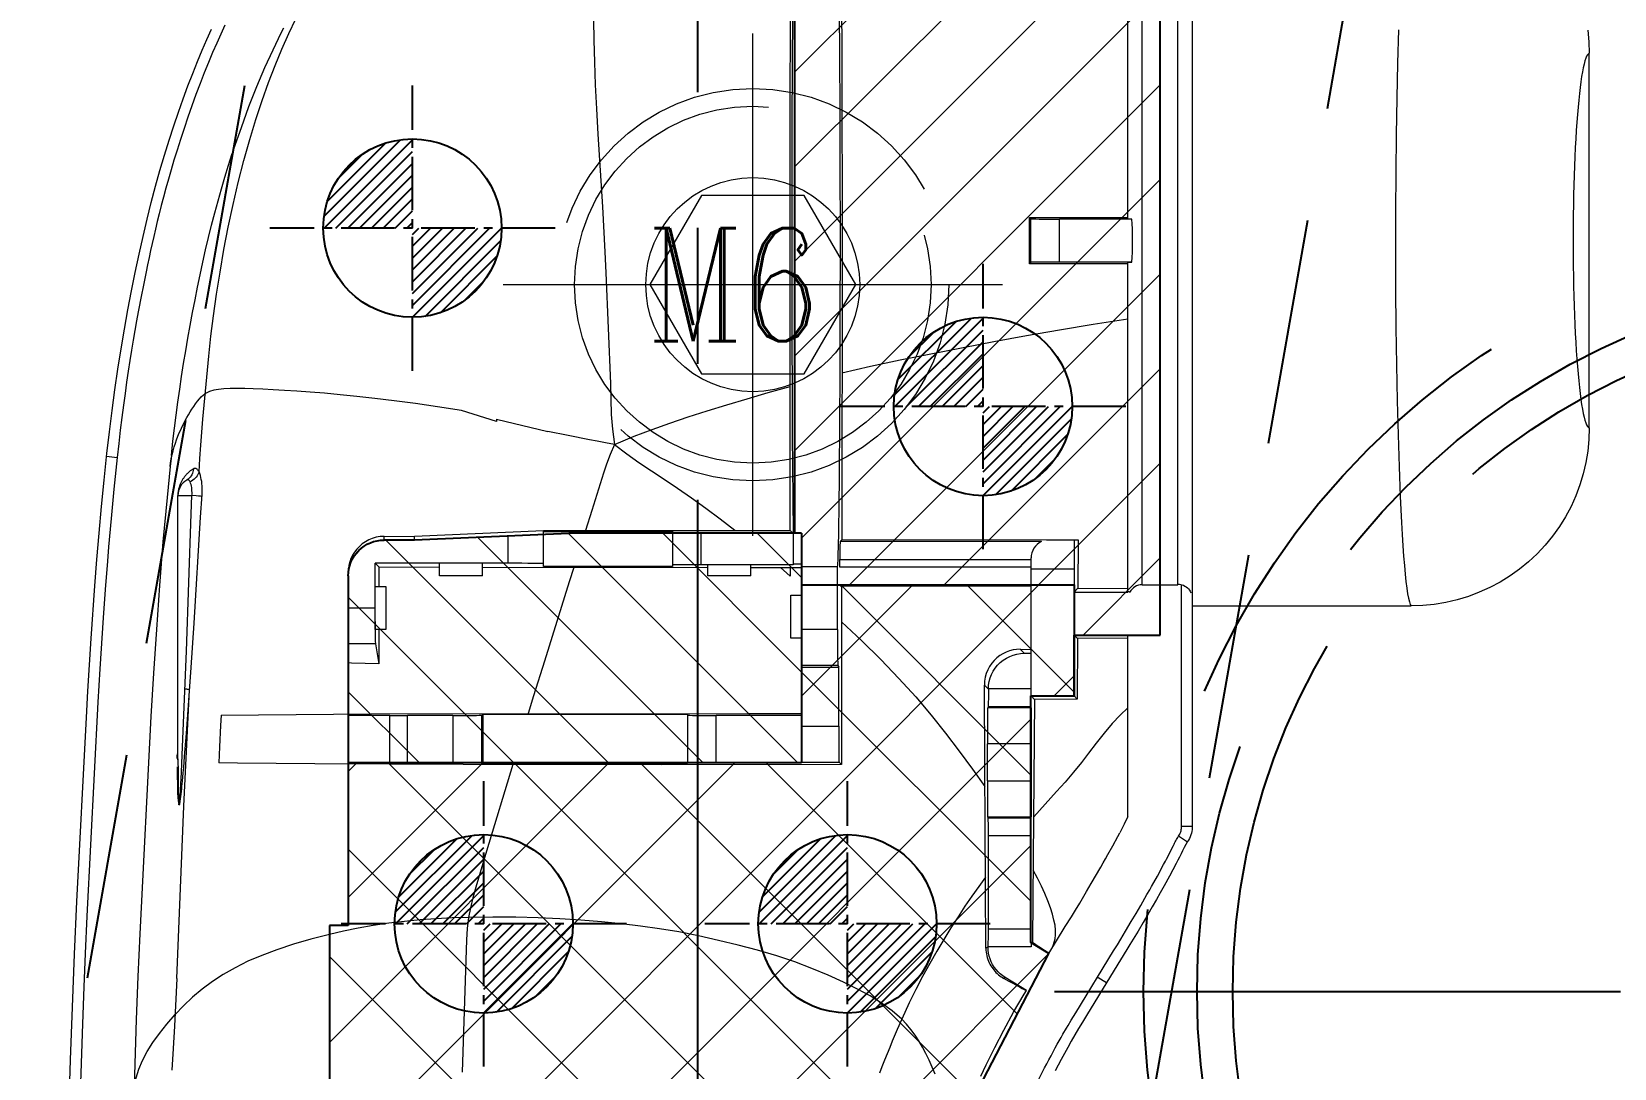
# Model space of a CAD drawing. Header units: inches. Extents: x 160917 to 162189, y -51061 to -50161.
# Drawn here: x 161493.75 to 161538.13, y -50469.36 to -50440.31 of the extents above; entities that cross this region are included whole.
import ezdxf

# ---------------------------------------------------------------- set-up
doc = ezdxf.new("R2010")
doc.units = ezdxf.units.IN
doc.header["$LTSCALE"] = 2
doc.header["$MEASUREMENT"] = 0
for name, pattern in [('ACAD_ISO02W100', [15, 12, -3]), ('CENTER', [50.8, 31.75, -6.35, 6.35, -6.35]), ('CENTER2', [1.125, 0.75, -0.125, 0.125, -0.125]), ('HIDDEN', [9.525, 6.35, -3.175])]:
    doc.linetypes.add(name, pattern=pattern)
doc.layers.get('0').update_dxf_attribs({"linetype": 'CONTINUOUS'})
for name, color, linetype in [('DEFAULT_1', 7, 'CENTER'), ('PIN', 4, 'CONTINUOUS'), ('SCREW', 52, 'HIDDEN'), ('SP', 3, 'CONTINUOUS'), ('y-cut', 7, 'CONTINUOUS'), ('壓塊', 157, 'CONTINUOUS')]:
    doc.layers.add(name, color=color, linetype=linetype)
for name, color, linetype, lineweight in [('dim', 3, 'CONTINUOUS', 15), ('PRODUCT', 1, 'CONTINUOUS', 15), ('截面', 191, 'CONTINUOUS', 15), ('枕位', 75, 'CONTINUOUS', 15), ('螺絲', 42, 'ACAD_ISO02W100', 15)]:
    doc.layers.add(name, color=color, linetype=linetype, lineweight=lineweight)
doc.styles.add('ROMANC', font='romanc', dxfattribs={"width": 0.6, "height": 1})

# ---------------------------------------------------------------- blocks, each defined once
blk = doc.blocks.new('20160823.165622')
at = {"layer": '截面', "linetype": 'Continuous', "ltscale": 0.3}
h = blk.add_hatch(dxfattribs=at)
h.set_pattern_fill('ANSI31', color=256, scale=15, style=0)
h.set_pattern_definition([(45, (-3383.3948, 1002.8706), (-1.3258252, 1.3258252), [])])
h.paths.add_polyline_path([(-19.956, 8.321), (-19.956, -25.613), (-26.579, -25.613), (-26.579, -19.66), (-26.78, -19.66), (-26.887, -19.655), (-26.99, -19.638), (-27.091, -19.611), (-27.188, -19.574), (-27.283, -19.526), (-27.371, -19.469), (-27.452, -19.403), (-27.527, -19.327), (-27.594, -19.246), (-27.65, -19.158), (-27.699, -19.063), (-27.736, -18.966), (-27.763, -18.866), (-27.779, -18.762), (-27.785, -18.655), (-27.785, -17.942), (-30.173, -17.942), (-30.173, 5.306), (-29.472, 5.851, 0.714357), (-26.788, 6.771, 0.414214), (-28.288, 8.271), (-28.288, 9.159)])
h.paths.add_polyline_path([(-82.318, -15.099), (-82.318, -16.549), (-74.68, -16.549), (-74.68, -17.952), (-72.264, -17.952), (-72.264, 4.777, -0.888302), (-76.505, 8.261), (-82.519, 8.261), (-82.519, -15.099)])
h.paths.add_polyline_path([(-95.558, -42.617), (-85.936, -42.617), (-85.936, -31.519), (-95.558, -31.519)])
h = blk.add_hatch(dxfattribs=at)
h.set_pattern_fill('ANSI31', color=6, scale=15, angle=90, style=0)
h.set_pattern_definition([(135, (-3383.3948, 1002.8706), (-1.3258252, -1.3258252), [])])
edge = h.paths.add_edge_path()
edge.add_line((-95.032, -16.294), (-95.032, -21.526))
edge.add_line((-95.032, -21.526), (-82.318, -21.526))
edge.add_line((-82.318, -21.526), (-82.318, -16.549))
edge.add_line((-82.318, -16.549), (-82.318, -15.099))
edge.add_line((-82.318, -15.099), (-82.519, -15.099))
edge.add_line((-82.519, -15.099), (-88.628, -15.099))
edge.add_line((-88.628, -15.099), (-93.172, -15.289))
edge.add_line((-93.172, -15.289), (-94.027, -15.289))
edge.add_ellipse((-94.027, -16.294), major_axis=(0, 1.005), ratio=0.999962, start_angle=0, end_angle=90)
h = blk.add_hatch(dxfattribs=at)
h.set_pattern_fill('ANSI37', color=135, scale=20, style=0)
h.set_pattern_definition([(45, (-3383.3948, 1002.8706), (-1.767767, 1.767767), []), (135, (-3383.3948, 1002.8706), (-1.767767, -1.767767), [])])
h.paths.add_polyline_path([(-95.558, -26.096), (-95.558, -31.519), (-85.936, -31.519), (-77.808, -31.519), (-75.391, -26.881), (-75.896, -26.574), (-75.896, -19.66), (-74.68, -19.66), (-74.68, -17.952), (-74.68, -16.549), (-82.318, -16.549), (-82.318, -21.526), (-95.032, -21.526), (-95.032, -26.096)])
at = {"layer": 'y-cut', "linetype": 'ByBlock'}
for p, q in [((-82.519, 8.261), (-82.519, -15.099)), ((-72.264, -17.952), (-72.264, 4.796)), ((-93.172, -15.289), (-94.027, -15.289)), ((-88.628, -15.099), (-93.172, -15.289)), ((-82.318, -15.099), (-88.628, -15.099)), ((-82.318, -15.099), (-82.318, -21.526)), ((-95.032, -16.294), (-95.032, -26.096)), ((-82.318, -16.549), (-74.68, -16.549)), ((-74.68, -16.549), (-74.68, -19.66)), ((-74.68, -17.952), (-72.264, -17.952)), ((-74.68, -19.66), (-74.68, -17.952)), ((-75.896, -19.66), (-74.68, -19.66)), ((-75.896, -26.574), (-75.896, -19.66)), ((-75.896, -19.66), (-74.68, -19.66)), ((-95.032, -21.526), (-82.318, -21.526)), ((-95.032, -26.096), (-95.558, -26.096)), ((-95.558, -26.096), (-95.558, -42.617)), ((-75.391, -26.881), (-75.896, -26.574)), ((-77.808, -31.519), (-75.391, -26.881))]:
    blk.add_line(p, q, dxfattribs=at)
at = {"layer": 'y-cut', "linetype": 'ByBlock', "extrusion": (0, 0, -1)}
blk.add_ellipse((-94.027, -16.294), major_axis=(0, -1.005), ratio=0.999962, start_param=1.570796, end_param=3.141593, dxfattribs=at)
blk = doc.blocks.new('20140813.092309')
at = {"layer": '螺絲', "color": 137, "linetype": 'CENTER', "ltscale": 0.25}
for p, q in [((0, -7.042), (0, 7.042)), ((-7, 0), (7, 0))]:
    blk.add_line(p, q, dxfattribs=at)
at = {"layer": '螺絲', "color": 137, "linetype": 'Continuous'}
blk.add_lwpolyline([(-1.443, 2.5), (-2.887, 0), (-1.443, -2.5), (1.443, -2.5), (2.887, 0), (1.443, 2.5)], close=True, dxfattribs=at)
at = {"layer": '螺絲', "color": 137, "linetype": 'HIDDEN'}
blk.add_circle((0, 0), 5.5, dxfattribs=at)
at = {"layer": '螺絲', "color": 137}
for radius in [5, 3]:
    blk.add_circle((0, 0), radius, dxfattribs=at)
at = {"layer": 'dim', "style": 'ROMANC', "width": 0.8}
blk.add_text('M6', height=3.1716, dxfattribs=at).set_placement((-2.976, -1.589))
blk = doc.blocks.new('20151030.171830')
at = {"color": 8, "linetype": 'HIDDEN'}
blk.add_circle((0, 0), 21.5, dxfattribs=at)
at = {"layer": 'SP', "linetype": 'CENTER', "ltscale": 0.25}
blk.add_line((-24, 0), (24, 0), dxfattribs=at)
at = {"layer": 'SP', "linetype": 'HIDDEN'}
for radius in [20, 19]:
    blk.add_circle((0, 0), radius, dxfattribs=at)

msp = doc.modelspace()

# ---------------------------------------------------------------- hatches: boundary and pattern name
at = {"layer": 'PIN', "linetype": 'Continuous'}
h = msp.add_hatch(dxfattribs=at)
h.set_pattern_fill('ANSI31', color=5, scale=1.875, angle=90, style=0)
h.set_pattern_definition([(45, (161247.82571, -50463.61083), (0.16572815, -0.16572815), [])])
h.paths.add_polyline_path([(161504.428, -50445.811), (161506.928, -50445.811, -0.414214), (161504.428, -50448.311)])
h.paths.add_polyline_path([(161504.428, -50443.311), (161504.428, -50445.811), (161501.928, -50445.811, -0.414214)])
h = msp.add_hatch(dxfattribs=at)
h.set_pattern_fill('ANSI31', color=5, scale=1.875, angle=90, style=0)
h.set_pattern_definition([(45, (161263.82571, -50468.61083), (0.16572815, -0.16572815), [])])
h.paths.add_polyline_path([(161520.428, -50450.811), (161522.928, -50450.811, -0.414214), (161520.428, -50453.311)])
h.paths.add_polyline_path([(161520.428, -50448.311), (161520.428, -50450.811), (161517.928, -50450.811, -0.414214)])
h = msp.add_hatch(dxfattribs=at)
h.set_pattern_fill('ANSI31', color=5, scale=1.875, angle=90, style=0)
h.set_pattern_definition([(45, (161249.82571, -50483.11083), (0.16572815, -0.16572815), [])])
h.paths.add_polyline_path([(161506.428, -50465.311), (161508.928, -50465.311, -0.414214), (161506.428, -50467.811)])
h.paths.add_polyline_path([(161506.428, -50462.811), (161506.428, -50465.311), (161503.928, -50465.311, -0.414214)])
h = msp.add_hatch(dxfattribs=at)
h.set_pattern_fill('ANSI31', color=5, scale=1.875, angle=90, style=0)
h.set_pattern_definition([(45, (161260.02571, -50483.11083), (0.16572815, -0.16572815), [])])
h.paths.add_polyline_path([(161516.628, -50465.311), (161519.128, -50465.311, -0.414214), (161516.628, -50467.811)])
h.paths.add_polyline_path([(161516.628, -50462.811), (161516.628, -50465.311), (161514.128, -50465.311, -0.414214)])

# ---------------------------------------------------------------- linework, layer by layer
at = {"layer": 'DEFAULT_1', "color": 2, "linetype": 'CENTER', "ltscale": 0.3}
msp.add_line((161512.428, -50533.438), (161512.428, -50426.499), dxfattribs=at)
at = {"layer": 'PIN', "color": 5, "linetype": 'CENTER2'}
for p, q in [((161504.428, -50449.811), (161504.428, -50441.811)), ((161508.428, -50445.811), (161500.428, -50445.811)), ((161520.428, -50454.811), (161520.428, -50446.811)), ((161524.428, -50450.811), (161516.428, -50450.811)), ((161506.428, -50469.311), (161506.428, -50461.311)), ((161516.628, -50469.311), (161516.628, -50461.311)), ((161510.428, -50465.311), (161502.428, -50465.311)), ((161520.628, -50465.311), (161512.628, -50465.311))]:
    msp.add_line(p, q, dxfattribs=at)
at = {"layer": 'PIN', "color": 5, "linetype": 'Continuous'}
for centre in [(161504.428, -50445.811), (161520.428, -50450.811), (161506.428, -50465.311), (161516.628, -50465.311)]:
    msp.add_circle(centre, 2.5, dxfattribs=at)
at = {"layer": 'PRODUCT', "linetype": 'ByBlock'}
for p, q in [((161526.297, -50429.874), (161526.297, -50462.563)), ((161515.142, -50454.364), (161515.142, -50431.004)), ((161525.397, -50434.487), (161525.397, -50457.217)), ((161524.488, -50445.556), (161524.488, -50435.068)), ((161516.445, -50436.611), (161516.468, -50441.1)), ((161524.89, -50455.81), (161524.89, -50436.514)), ((161525.895, -50455.792), (161525.895, -50436.531)), ((161515.018, -50442.992), (161515.035, -50438.259)), ((161515.085, -50439.757), (161515.067, -50442.843)), ((161516.468, -50441.1), (161516.476, -50446.365)), ((161515.022, -50454.283), (161515.018, -50442.992)), ((161515.067, -50442.843), (161515.063, -50447.693)), ((161509.631, -50443.175), (161509.757, -50445.219)), ((161521.729, -50445.513), (161524.488, -50445.513)), ((161521.768, -50445.552), (161521.729, -50445.513)), ((161521.729, -50446.81), (161521.729, -50445.513)), ((161521.768, -50446.772), (161521.768, -50445.552)), ((161524.605, -50445.559), (161522.572, -50445.559)), ((161522.572, -50446.765), (161522.572, -50445.559)), ((161516.476, -50446.365), (161516.467, -50454.552)), ((161524.605, -50446.765), (161524.613, -50446.627)), ((161509.856, -50447.061), (161509.979, -50450.17)), ((161521.768, -50446.772), (161521.729, -50446.81)), ((161524.488, -50446.81), (161521.729, -50446.81)), ((161524.605, -50446.765), (161522.572, -50446.765)), ((161524.488, -50455.992), (161524.488, -50446.767)), ((161524.541, -50446.765), (161524.605, -50446.765)), ((161515.063, -50447.693), (161515.078, -50451.628)), ((161506.788, -50451.232), (161505.804, -50450.927)), ((161506.788, -50451.163), (161508.223, -50451.508)), ((161506.788, -50451.163), (161506.788, -50451.232)), ((161508.8, -50451.627), (161508.223, -50451.508)), ((161509.394, -50451.745), (161508.8, -50451.627)), ((161515.078, -50451.628), (161515.093, -50453.385)), ((161495.783, -50452.874), (161495.862, -50452.128)), ((161495.854, -50452.205), (161496.15, -50452.237)), ((161496.15, -50452.237), (161496.058, -50453.124)), ((161497.671, -50452.183), (161497.637, -50452.491)), ((161509.783, -50452.684), (161509.46, -50453.73)), ((161496.058, -50453.124), (161495.978, -50453.955)), ((161497.856, -50460.712), (161497.856, -50453.307)), ((161497.856, -50453.307), (161498.246, -50453.307)), ((161498.226, -50453.818), (161498.246, -50453.307)), ((161498.366, -50453.317), (161498.246, -50453.307)), ((161509.46, -50453.73), (161509.286, -50454.285)), ((161515.093, -50453.385), (161515.106, -50454.364)), ((161495.978, -50453.955), (161495.909, -50454.744)), ((161498.092, -50457.667), (161498.226, -50453.818)), ((161503.634, -50454.452), (161504.487, -50454.448)), ((161503.634, -50454.553), (161503.634, -50454.452)), ((161503.634, -50454.553), (161504.489, -50454.553)), ((161504.487, -50454.448), (161508.104, -50454.287)), ((161504.489, -50454.553), (161504.487, -50454.448)), ((161504.489, -50454.553), (161509.033, -50454.364)), ((161507.102, -50454.445), (161508.107, -50454.394)), ((161507.102, -50454.445), (161507.102, -50455.207)), ((161508.104, -50454.287), (161515.022, -50454.283)), ((161508.107, -50455.294), (161508.107, -50454.315)), ((161508.107, -50454.315), (161511.725, -50454.315)), ((161509.033, -50454.364), (161515.343, -50454.364)), ((161511.725, -50454.315), (161511.725, -50455.294)), ((161512.529, -50454.364), (161511.725, -50454.357)), ((161512.529, -50455.245), (161512.529, -50454.364)), ((161515.103, -50454.364), (161515.022, -50454.283)), ((161515.103, -50454.364), (161515.103, -50455.245)), ((161515.343, -50454.364), (161515.343, -50455.295)), ((161516.467, -50454.552), (161516.42, -50454.599)), ((161522.067, -50454.599), (161516.42, -50454.599)), ((161522.21, -50454.558), (161516.467, -50454.552)), ((161522.277, -50454.553), (161523.092, -50454.553)), ((161523.092, -50454.553), (161523.086, -50455.905)), ((161516.415, -50455.102), (161521.775, -50455.102)), ((161516.415, -50455.312), (161516.415, -50455.102)), ((161521.775, -50458.925), (161521.775, -50455.056)), ((161502.629, -50459.431), (161502.629, -50455.462)), ((161503.383, -50455.207), (161503.484, -50455.307)), ((161503.387, -50457.066), (161503.383, -50455.207)), ((161507.102, -50455.207), (161503.383, -50455.207)), ((161503.484, -50455.307), (161503.484, -50455.86)), ((161503.484, -50455.307), (161505.192, -50455.315)), ((161505.192, -50455.558), (161505.192, -50455.21)), ((161506.398, -50455.558), (161506.398, -50455.21)), ((161506.398, -50455.318), (161512.715, -50455.326)), ((161511.725, -50455.294), (161508.107, -50455.294)), ((161508.954, -50455.323), (161508.825, -50455.727)), ((161515.103, -50455.245), (161512.529, -50455.245)), ((161512.715, -50455.558), (161512.715, -50455.248)), ((161513.921, -50455.558), (161513.921, -50455.248)), ((161513.921, -50455.326), (161515.343, -50455.325)), ((161514.746, -50455.325), (161514.931, -50455.483)), ((161514.931, -50455.483), (161515.024, -50455.563)), ((161515.023, -50455.325), (161515.024, -50455.563)), ((161515.131, -50455.218), (161515.343, -50455.218)), ((161515.343, -50455.295), (161516.352, -50455.295)), ((161515.343, -50455.325), (161515.343, -50460.791)), ((161516.348, -50455.558), (161516.349, -50455.436)), ((161521.775, -50455.312), (161516.415, -50455.312)), ((161521.775, -50455.357), (161522.981, -50455.357)), ((161522.981, -50455.357), (161522.981, -50458.925)), ((161495.816, -50455.944), (161495.761, -50456.739)), ((161503.387, -50455.86), (161503.685, -50455.86)), ((161503.685, -50455.86), (161503.685, -50457.066)), ((161506.398, -50455.558), (161505.192, -50455.558)), ((161513.921, -50455.558), (161512.715, -50455.558)), ((161515.343, -50455.814), (161522.981, -50455.814)), ((161516.348, -50457.065), (161516.348, -50455.558)), ((161516.464, -50455.859), (161516.42, -50455.814)), ((161516.464, -50455.859), (161516.456, -50460.842)), ((161521.775, -50455.851), (161516.464, -50455.859)), ((161522.981, -50456.011), (161523.079, -50455.912)), ((161523.086, -50455.905), (161524.488, -50455.91)), ((161524.89, -50455.81), (161525.895, -50455.81)), ((161525.996, -50462.579), (161525.996, -50455.81)), ((161515.041, -50456.097), (161515.343, -50456.097)), ((161515.041, -50457.303), (161515.041, -50456.097)), ((161522.981, -50456.011), (161524.488, -50456.011)), ((161524.54, -50456.009), (161524.542, -50456.011)), ((161495.761, -50456.739), (161495.667, -50458.167)), ((161503.383, -50456.464), (161502.629, -50456.464)), ((161495.331, -50458.788), (161495.423, -50457.315)), ((161498.225, -50458.123), (161498.307, -50456.888)), ((161503.685, -50457.066), (161503.387, -50457.066)), ((161503.484, -50457.066), (161503.484, -50458.025)), ((161515.343, -50457.303), (161515.041, -50457.303)), ((161516.348, -50457.065), (161515.343, -50457.065)), ((161525.397, -50457.217), (161522.981, -50457.217)), ((161523.079, -50457.315), (161522.981, -50457.217)), ((161523.079, -50457.315), (161523.069, -50459.013)), ((161524.488, -50457.307), (161523.079, -50457.315)), ((161524.488, -50462.316), (161524.488, -50457.217)), ((161497.974, -50460.577), (161498.092, -50457.667)), ((161503.392, -50457.468), (161502.629, -50457.468)), ((161503.392, -50457.468), (161503.484, -50458.025)), ((161521.471, -50457.617), (161521.775, -50457.618)), ((161521.471, -50457.617), (161521.583, -50457.729)), ((161521.583, -50457.729), (161521.765, -50457.729)), ((161521.765, -50457.729), (161521.765, -50458.729)), ((161495.667, -50458.167), (161495.612, -50459.094)), ((161498.091, -50459.975), (161498.225, -50458.123)), ((161516.356, -50458.07), (161515.343, -50458.07)), ((161515.343, -50458.121), (161516.382, -50458.121)), ((161516.356, -50458.07), (161516.382, -50458.121)), ((161516.382, -50459.772), (161516.382, -50458.121)), ((161520.467, -50458.622), (161520.578, -50458.734)), ((161520.476, -50460.893), (161520.467, -50458.622)), ((161495.612, -50459.094), (161495.301, -50465.097)), ((161498.024, -50462.013), (161498.18, -50458.75)), ((161507.827, -50458.92), (161507.677, -50459.414)), ((161520.578, -50458.978), (161520.577, -50459.125)), ((161521.765, -50458.729), (161520.578, -50458.729)), ((161520.578, -50458.734), (161520.578, -50458.978)), ((161521.765, -50458.925), (161521.769, -50459.231)), ((161521.765, -50458.925), (161521.765, -50459.231)), ((161521.775, -50458.925), (161522.981, -50458.925)), ((161521.775, -50458.925), (161521.87, -50459.02)), ((161521.87, -50459.02), (161521.829, -50464.597)), ((161523.069, -50459.013), (161521.87, -50459.02)), ((161522.981, -50458.925), (161523.069, -50459.013)), ((161497.099, -50459.503), (161496.786, -50465.587)), ((161499.064, -50459.462), (161499.05, -50459.757)), ((161499.064, -50459.462), (161500.114, -50459.45)), ((161500.114, -50459.45), (161503.272, -50459.428)), ((161502.629, -50459.462), (161503.785, -50459.462)), ((161502.629, -50460.8), (161502.629, -50459.462)), ((161503.272, -50459.428), (161513.834, -50459.413)), ((161503.785, -50459.462), (161503.785, -50460.791)), ((161505.564, -50459.471), (161504.288, -50459.471)), ((161504.288, -50460.791), (161504.288, -50459.471)), ((161505.564, -50459.471), (161505.564, -50460.791)), ((161506.368, -50459.464), (161506.416, -50459.44)), ((161506.368, -50459.464), (161506.368, -50460.791)), ((161512.143, -50459.44), (161506.416, -50459.44)), ((161506.416, -50460.822), (161506.416, -50459.44)), ((161512.143, -50459.44), (161512.143, -50460.822)), ((161515.343, -50459.471), (161512.947, -50459.471)), ((161512.947, -50460.791), (161512.947, -50459.471)), ((161513.834, -50459.413), (161515.343, -50459.415)), ((161520.574, -50459.231), (161520.56, -50459.26)), ((161521.765, -50459.26), (161520.56, -50459.26)), ((161521.765, -50459.231), (161520.574, -50459.231)), ((161521.765, -50462.309), (161521.765, -50459.26)), ((161521.789, -50459.458), (161521.787, -50459.352)), ((161521.791, -50459.679), (161521.789, -50459.458)), ((161498.041, -50460.618), (161498.091, -50459.975)), ((161499.05, -50459.757), (161499.023, -50460.35)), ((161515.343, -50459.772), (161516.382, -50459.772)), ((161521.792, -50460.159), (161521.791, -50459.679)), ((161499.023, -50460.35), (161499.005, -50460.8)), ((161521.792, -50460.265), (161520.551, -50460.265)), ((161520.551, -50461.304), (161520.551, -50460.265)), ((161521.792, -50461.709), (161521.792, -50460.159)), ((161497.856, -50460.689), (161497.858, -50461.069)), ((161497.951, -50461.074), (161497.974, -50460.577)), ((161498.016, -50460.928), (161498.041, -50460.618)), ((161499.528, -50460.807), (161499.005, -50460.8)), ((161501.69, -50460.825), (161499.528, -50460.807)), ((161505.849, -50460.844), (161501.69, -50460.825)), ((161502.629, -50460.791), (161515.343, -50460.791)), ((161503.785, -50460.8), (161502.629, -50460.8)), ((161502.629, -50460.831), (161502.629, -50465.361)), ((161504.288, -50460.791), (161503.785, -50460.796)), ((161505.564, -50460.791), (161506.368, -50460.798)), ((161511.402, -50460.851), (161505.849, -50460.844)), ((161506.416, -50460.791), (161506.368, -50460.795)), ((161506.368, -50460.798), (161506.404, -50460.816)), ((161512.143, -50460.822), (161506.416, -50460.822)), ((161507.245, -50460.848), (161506.506, -50463.272)), ((161516.456, -50460.842), (161511.402, -50460.851)), ((161512.947, -50460.791), (161512.143, -50460.798)), ((161515.343, -50460.777), (161516.391, -50460.777)), ((161516.391, -50460.777), (161516.456, -50460.842)), ((161497.858, -50461.069), (161497.86, -50461.312)), ((161497.86, -50461.312), (161497.862, -50461.495)), ((161497.934, -50461.399), (161497.951, -50461.074)), ((161497.982, -50461.31), (161498.003, -50461.082)), ((161498.003, -50461.082), (161498.016, -50460.928)), ((161520.508, -50465.992), (161520.476, -50460.893)), ((161520.551, -50461.304), (161521.792, -50461.304)), ((161497.862, -50461.495), (161497.865, -50461.619)), ((161497.865, -50461.619), (161497.868, -50461.741)), ((161497.917, -50461.715), (161497.934, -50461.399)), ((161521.789, -50462.045), (161521.792, -50461.709)), ((161522.493, -50461.607), (161521.85, -50462.311)), ((161497.822, -50466.847), (161498.024, -50462.013)), ((161520.56, -50462.309), (161521.765, -50462.309)), ((161520.574, -50462.338), (161520.56, -50462.309)), ((161520.574, -50462.338), (161521.765, -50462.338)), ((161521.767, -50465.84), (161521.765, -50462.338)), ((161521.765, -50462.84), (161521.769, -50462.338)), ((161524.384, -50462.515), (161524.262, -50462.757)), ((161525.995, -50462.61), (161525.996, -50462.579)), ((161526.297, -50462.579), (161525.996, -50462.579)), ((161520.578, -50462.84), (161521.765, -50462.84)), ((161520.578, -50465.458), (161520.578, -50462.84)), ((161524.065, -50463.124), (161524.205, -50462.865)), ((161524.205, -50462.865), (161524.262, -50462.757)), ((161526.159, -50463.018), (161525.913, -50462.856)), ((161525.542, -50463.557), (161525.575, -50463.495)), ((161525.575, -50463.495), (161525.608, -50463.433)), ((161525.655, -50463.338), (161525.735, -50463.178)), ((161523.463, -50464.185), (161523.732, -50463.721)), ((161525.219, -50464.149), (161525.318, -50463.971)), ((161525.318, -50463.971), (161525.492, -50463.651)), ((161525.492, -50463.651), (161525.542, -50463.557)), ((161525.654, -50463.975), (161525.504, -50464.249)), ((161525.751, -50463.795), (161525.654, -50463.975)), ((161525.847, -50463.617), (161525.751, -50463.795)), ((161523.139, -50464.73), (161523.332, -50464.407)), ((161523.332, -50464.407), (161523.463, -50464.185)), ((161525.025, -50464.493), (161525.104, -50464.356)), ((161525.104, -50464.356), (161525.152, -50464.269)), ((161525.152, -50464.269), (161525.219, -50464.149)), ((161525.504, -50464.249), (161525.399, -50464.438)), ((161494.954, -50466.165), (161495.023, -50464.688)), ((161521.829, -50464.597), (161521.813, -50465.823)), ((161523.019, -50464.929), (161523.139, -50464.73)), ((161524.719, -50465.022), (161524.849, -50464.799)), ((161524.849, -50464.799), (161525.025, -50464.493)), ((161525.172, -50464.837), (161525.049, -50465.05)), ((161525.289, -50464.633), (161525.172, -50464.837)), ((161525.399, -50464.438), (161525.289, -50464.633)), ((161495.301, -50465.097), (161495.252, -50466.143)), ((161522.736, -50465.388), (161522.907, -50465.112)), ((161522.907, -50465.112), (161523.019, -50464.929)), ((161524.425, -50465.517), (161524.584, -50465.25)), ((161524.584, -50465.25), (161524.719, -50465.022)), ((161524.917, -50465.275), (161524.776, -50465.513)), ((161525.049, -50465.05), (161524.917, -50465.275)), ((161502.103, -50474.503), (161502.103, -50465.361)), ((161502.629, -50465.361), (161502.103, -50465.361)), ((161502.499, -50465.517), (161502.103, -50465.609)), ((161505.947, -50465.757), (161505.823, -50469.468)), ((161521.765, -50465.458), (161520.578, -50465.458)), ((161522.271, -50466.144), (161522.736, -50465.388)), ((161522.447, -50465.728), (161522.457, -50465.618)), ((161524.195, -50465.896), (161524.288, -50465.743)), ((161524.288, -50465.743), (161524.425, -50465.517)), ((161494.895, -50467.643), (161494.954, -50466.165)), ((161495.252, -50466.143), (161495.213, -50467.077)), ((161522.27, -50466.145), (161519.853, -50470.784)), ((161520.569, -50465.958), (161520.508, -50465.992)), ((161521.775, -50465.96), (161520.569, -50465.96)), ((161521.775, -50465.845), (161521.813, -50465.823)), ((161521.775, -50465.845), (161522.27, -50466.145)), ((161521.775, -50465.845), (161521.775, -50465.96)), ((161522.269, -50466.14), (161522.271, -50466.144)), ((161522.271, -50466.144), (161522.27, -50466.145)), ((161523.026, -50467.802), (161524.088, -50466.068)), ((161524.088, -50466.068), (161524.195, -50465.896)), ((161524.464, -50466.03), (161524.104, -50466.613)), ((161524.104, -50466.613), (161523.327, -50467.882)), ((161495.213, -50467.077), (161495.176, -50468.113)), ((161497.822, -50466.847), (161497.757, -50468.176)), ((161521.052, -50466.817), (161521.009, -50466.841)), ((161521.643, -50467.176), (161521.052, -50466.817)), ((161523.89, -50466.964), (161523.633, -50466.806)), ((161521.643, -50467.176), (161521.642, -50467.177)), ((161494.845, -50469.12), (161494.895, -50467.643)), ((161522.902, -50468.007), (161523.026, -50467.802)), ((161495.176, -50468.113), (161495.053, -50472.065)), ((161497.757, -50468.176), (161497.721, -50468.803)), ((161518.025, -50468.272), (161517.885, -50468.6)), ((161518.152, -50467.98), (161518.025, -50468.272)), ((161522.813, -50468.157), (161522.902, -50468.007)), ((161497.721, -50468.803), (161497.683, -50469.412)), ((161494.76, -50471.971), (161494.845, -50469.12))]:
    msp.add_line(p, q, dxfattribs=at)
for points in [[(161509.613, -50437.193), (161509.562, -50437.585), (161509.53, -50438.011), (161509.51, -50438.458), (161509.5, -50438.935), (161509.5, -50439.437), (161509.505, -50439.972), (161509.515, -50440.548), (161509.531, -50441.159), (161509.557, -50441.795), (161509.591, -50442.472), (161509.631, -50443.175)], [(161498.556, -50451.17), (161498.72, -50449.398), (161498.78, -50448.845), (161498.853, -50448.267), (161498.939, -50447.662), (161499.037, -50447.044), (161499.146, -50446.416), (161499.267, -50445.781), (161499.399, -50445.154), (161499.544, -50444.535), (161499.702, -50443.921), (161499.867, -50443.33), (161500.036, -50442.77), (161500.212, -50442.239), (161500.392, -50441.735), (161500.578, -50441.254), (161500.769, -50440.797), (161500.964, -50440.361), (161501.162, -50439.95), (161501.365, -50439.559), (161501.572, -50439.181)], [(161495.862, -50452.128), (161495.932, -50451.522), (161496.006, -50450.925), (161496.086, -50450.34), (161496.172, -50449.764), (161496.262, -50449.199), (161496.356, -50448.645), (161496.453, -50448.103), (161496.554, -50447.571), (161496.657, -50447.052), (161496.765, -50446.544), (161496.875, -50446.048), (161496.989, -50445.565), (161497.107, -50445.096), (161497.228, -50444.639), (161497.351, -50444.196), (161497.478, -50443.766), (161497.607, -50443.35), (161497.738, -50442.948), (161497.87, -50442.559), (161498.003, -50442.184), (161498.136, -50441.823), (161498.269, -50441.477), (161498.402, -50441.145), (161498.534, -50440.827), (161498.665, -50440.525), (161498.795, -50440.237)], [(161499.174, -50440.126), (161499.06, -50440.372), (161498.944, -50440.628), (161498.828, -50440.894), (161498.711, -50441.171), (161498.594, -50441.459), (161498.478, -50441.757), (161498.361, -50442.067), (161498.244, -50442.387), (161498.132, -50442.704), (161498.026, -50443.017), (161497.924, -50443.327), (161497.829, -50443.625), (161497.742, -50443.908), (161497.662, -50444.18), (161497.587, -50444.443), (161497.517, -50444.697), (161497.451, -50444.942), (161497.389, -50445.179), (161497.331, -50445.408), (161497.276, -50445.629), (161497.225, -50445.843), (161497.176, -50446.048), (161497.131, -50446.245), (161497.087, -50446.443), (161497.044, -50446.64), (161497.002, -50446.838), (161496.96, -50447.041), (161496.875, -50447.462)], [(161500.813, -50440.205), (161500.74, -50440.35), (161500.511, -50440.823), (161500.284, -50441.321), (161500.059, -50441.853), (161499.837, -50442.416), (161499.623, -50442.998), (161499.417, -50443.597), (161499.375, -50443.725)], [(161497.671, -50452.183), (161497.716, -50451.78), (161497.76, -50451.415), (161497.806, -50451.052), (161497.854, -50450.69), (161497.905, -50450.329), (161497.959, -50449.969), (161498.015, -50449.609), (161498.073, -50449.251), (161498.134, -50448.893), (161498.198, -50448.537), (161498.264, -50448.181), (161498.333, -50447.826), (161498.404, -50447.471), (161498.477, -50447.117), (161498.553, -50446.766), (161498.632, -50446.417), (161498.714, -50446.071), (161498.8, -50445.726), (161498.888, -50445.385), (161498.979, -50445.046), (161499.073, -50444.711), (161499.17, -50444.38), (161499.271, -50444.051), (161499.375, -50443.725)], [(161509.757, -50445.219), (161509.827, -50446.476), (161509.856, -50447.061)], [(161524.605, -50445.559), (161524.541, -50445.558), (161524.518, -50445.558), (161524.502, -50445.557), (161524.492, -50445.557), (161524.488, -50445.556)], [(161524.613, -50446.627), (161524.618, -50446.491), (161524.622, -50446.357), (161524.624, -50446.226), (161524.624, -50446.097), (161524.622, -50445.966), (161524.618, -50445.832), (161524.613, -50445.696), (161524.605, -50445.559)], [(161524.488, -50446.767), (161524.492, -50446.767), (161524.502, -50446.766), (161524.518, -50446.766), (161524.541, -50446.765)], [(161496.875, -50447.462), (161496.831, -50447.685), (161496.741, -50448.161)], [(161496.741, -50448.161), (161496.695, -50448.414), (161496.601, -50448.952)], [(161518.962, -50449.334), (161520.729, -50448.99), (161521.646, -50448.82), (161522.574, -50448.66), (161523.521, -50448.506), (161524.488, -50448.357)], [(161496.601, -50448.952), (161496.554, -50449.234), (161496.508, -50449.522), (161496.462, -50449.819), (161496.416, -50450.126), (161496.371, -50450.444), (161496.326, -50450.773), (161496.281, -50451.116), (161496.237, -50451.475), (161496.193, -50451.848), (161496.15, -50452.237)], [(161516.474, -50449.872), (161517.276, -50449.683), (161518.109, -50449.505), (161518.962, -50449.334)], [(161509.979, -50450.17), (161510.005, -50451.039), (161510.036, -50451.451), (161510.099, -50451.873)], [(161497.637, -50452.491), (161497.65, -50452.392), (161497.669, -50452.274), (161497.693, -50452.161), (161497.72, -50452.051), (161497.75, -50451.945), (161497.783, -50451.842), (161497.818, -50451.742), (161497.855, -50451.646), (161497.893, -50451.553), (161497.933, -50451.463), (161497.974, -50451.375), (161498.017, -50451.289), (161498.061, -50451.204), (161498.106, -50451.122), (161498.152, -50451.041), (161498.199, -50450.961), (161498.247, -50450.884), (161498.296, -50450.809), (161498.347, -50450.736), (161498.401, -50450.664), (161498.455, -50450.597), (161498.51, -50450.537), (161498.567, -50450.486), (161498.623, -50450.447)], [(161505.804, -50450.927), (161505.135, -50450.82), (161504.512, -50450.731), (161503.921, -50450.654), (161503.373, -50450.585), (161502.868, -50450.528), (161502.4, -50450.481), (161501.965, -50450.441), (161501.562, -50450.408), (161501.186, -50450.381), (161500.84, -50450.359), (161500.523, -50450.342), (161500.232, -50450.329), (161499.967, -50450.319), (161499.726, -50450.311), (161499.51, -50450.308), (161499.315, -50450.311), (161499.142, -50450.32), (161498.991, -50450.335), (161498.858, -50450.355), (161498.736, -50450.39), (161498.623, -50450.447)], [(161510.099, -50451.873), (161510.647, -50451.643), (161511.15, -50451.454), (161511.649, -50451.278), (161512.165, -50451.105), (161512.696, -50450.934), (161513.245, -50450.764), (161513.813, -50450.594), (161514.403, -50450.422), (161515.017, -50450.25)], [(161498.446, -50452.646), (161498.47, -50452.27), (161498.496, -50451.899), (161498.525, -50451.533), (161498.556, -50451.17)], [(161510.099, -50451.873), (161509.843, -50451.83), (161509.609, -50451.787), (161509.394, -50451.745)], [(161510.099, -50451.873), (161509.97, -50452.159), (161509.868, -50452.427), (161509.783, -50452.684)], [(161510.099, -50451.873), (161510.443, -50452.142), (161510.782, -50452.383), (161511.486, -50452.846)], [(161495.423, -50457.315), (161495.526, -50455.839), (161495.581, -50455.1), (161495.642, -50454.359), (161495.709, -50453.617), (161495.783, -50452.874)], [(161497.637, -50452.492), (161497.548, -50453.365), (161497.433, -50454.601), (161497.335, -50455.83), (161497.249, -50457.061), (161497.169, -50458.286), (161497.099, -50459.503)], [(161498.057, -50452.758), (161498.044, -50452.775), (161498.031, -50452.791), (161498.019, -50452.809), (161498.007, -50452.826), (161497.995, -50452.843), (161497.984, -50452.861), (161497.973, -50452.879), (161497.963, -50452.897), (161497.954, -50452.915), (161497.944, -50452.933), (161497.935, -50452.952), (161497.926, -50452.971), (161497.918, -50452.991), (161497.91, -50453.012), (161497.902, -50453.033), (161497.894, -50453.055), (161497.887, -50453.078), (161497.88, -50453.102), (161497.873, -50453.127), (161497.867, -50453.154), (161497.862, -50453.183), (161497.857, -50453.213), (161497.853, -50453.244), (161497.85, -50453.276), (161497.849, -50453.308)], [(161498.287, -50452.558), (161498.274, -50452.566), (161498.26, -50452.575), (161498.246, -50452.584), (161498.231, -50452.595), (161498.217, -50452.605), (161498.202, -50452.616), (161498.187, -50452.628), (161498.173, -50452.64), (161498.158, -50452.653), (161498.143, -50452.667), (161498.128, -50452.681), (161498.114, -50452.695), (161498.099, -50452.71), (161498.085, -50452.726), (161498.071, -50452.742), (161498.057, -50452.758)], [(161498.287, -50452.558), (161498.284, -50452.601), (161498.276, -50452.643), (161498.263, -50452.684), (161498.247, -50452.723), (161498.226, -50452.759), (161498.201, -50452.793), (161498.173, -50452.823), (161498.141, -50452.85), (161498.107, -50452.872)], [(161498.197, -50452.923), (161498.189, -50452.909), (161498.181, -50452.897), (161498.174, -50452.888), (161498.166, -50452.88), (161498.158, -50452.874), (161498.15, -50452.87), (161498.142, -50452.867), (161498.135, -50452.865), (161498.127, -50452.865), (161498.12, -50452.867), (161498.113, -50452.869), (161498.107, -50452.872)], [(161498.446, -50452.646), (161498.433, -50452.684), (161498.416, -50452.721), (161498.395, -50452.757), (161498.37, -50452.791), (161498.341, -50452.823), (161498.309, -50452.853), (161498.274, -50452.879), (161498.237, -50452.903), (161498.197, -50452.923)], [(161498.446, -50452.646), (161498.432, -50452.622), (161498.418, -50452.601), (161498.404, -50452.584), (161498.39, -50452.57), (161498.377, -50452.559), (161498.363, -50452.552), (161498.35, -50452.547), (161498.337, -50452.545), (161498.324, -50452.545), (161498.311, -50452.547), (161498.299, -50452.551), (161498.287, -50452.558)], [(161498.534, -50453.276), (161498.536, -50453.219), (161498.536, -50453.16), (161498.535, -50453.1), (161498.532, -50453.039), (161498.527, -50452.978), (161498.52, -50452.917), (161498.51, -50452.856), (161498.498, -50452.798), (161498.483, -50452.744), (161498.466, -50452.693), (161498.446, -50452.646)], [(161511.486, -50452.846), (161511.865, -50453.101), (161512.255, -50453.373), (161512.652, -50453.661), (161513.056, -50453.964), (161513.469, -50454.282)], [(161498.246, -50453.307), (161498.249, -50453.266), (161498.25, -50453.222), (161498.248, -50453.177), (161498.245, -50453.131), (161498.241, -50453.085), (161498.234, -50453.04), (161498.223, -50452.998), (161498.21, -50452.958), (161498.197, -50452.923)], [(161498.307, -50456.888), (161498.49, -50453.914), (161498.534, -50453.276)], [(161498.53, -50453.332), (161498.513, -50453.33), (161498.491, -50453.328), (161498.465, -50453.326), (161498.435, -50453.323), (161498.366, -50453.317)], [(161503.634, -50454.452), (161503.522, -50454.459), (161503.412, -50454.478), (161503.305, -50454.509), (161503.204, -50454.551), (161503.109, -50454.603), (161503.021, -50454.664), (161502.941, -50454.733), (161502.869, -50454.81), (161502.806, -50454.893), (161502.752, -50454.981), (161502.707, -50455.074), (161502.673, -50455.17), (161502.649, -50455.267), (161502.634, -50455.365), (161502.629, -50455.462)], [(161503.044, -50454.745), (161503.132, -50454.688), (161503.226, -50454.64), (161503.324, -50454.603)], [(161503.324, -50454.603), (161503.426, -50454.575), (161503.529, -50454.559), (161503.634, -50454.553)], [(161495.909, -50454.744), (161495.876, -50455.144), (161495.816, -50455.944)], [(161502.679, -50455.248), (161502.716, -50455.15), (161502.764, -50455.056), (161502.821, -50454.968)], [(161502.821, -50454.968), (161502.888, -50454.886), (161502.962, -50454.812), (161503.044, -50454.745)], [(161516.349, -50455.436), (161516.35, -50455.372), (161516.35, -50455.347), (161516.351, -50455.326), (161516.351, -50455.311), (161516.351, -50455.3), (161516.352, -50455.295)], [(161508.825, -50455.727), (161508.129, -50457.954), (161507.827, -50458.92)], [(161524.488, -50455.992), (161524.492, -50455.994), (161524.497, -50455.996), (161524.504, -50455.998), (161524.513, -50456), (161524.523, -50456.002), (161524.531, -50456.004), (161524.537, -50456.006), (161524.54, -50456.009)], [(161525.895, -50455.792), (161525.934, -50455.793), (161525.974, -50455.799), (161526.014, -50455.809), (161526.053, -50455.823), (161526.09, -50455.843), (161526.126, -50455.865)], [(161526.126, -50455.865), (161526.159, -50455.892), (161526.189, -50455.923), (161526.216, -50455.956)], [(161526.216, -50455.956), (161526.239, -50455.992), (161526.259, -50456.03)], [(161516.462, -50456.843), (161517.024, -50457.372), (161517.563, -50457.904), (161518.072, -50458.432), (161518.541, -50458.951), (161518.97, -50459.459), (161519.374, -50459.966), (161519.762, -50460.472), (161520.133, -50460.972), (161520.479, -50461.466)], [(161521.471, -50457.617), (161521.37, -50457.621), (161521.269, -50457.636), (161521.171, -50457.662), (161521.076, -50457.696), (161520.985, -50457.74), (161520.898, -50457.794), (161520.816, -50457.857), (161520.741, -50457.929), (161520.672, -50458.01), (161520.612, -50458.098), (161520.561, -50458.193), (161520.52, -50458.294), (161520.491, -50458.4), (161520.473, -50458.51), (161520.467, -50458.622)], [(161520.578, -50458.729), (161520.585, -50458.622), (161520.602, -50458.519), (161520.629, -50458.42), (161520.667, -50458.322), (161520.715, -50458.228), (161520.772, -50458.141), (161520.838, -50458.06), (161520.913, -50457.986), (161520.994, -50457.92), (161521.082, -50457.863), (161521.176, -50457.815), (161521.274, -50457.778), (161521.374, -50457.751), (161521.477, -50457.735), (161521.583, -50457.729)], [(161503.484, -50458.025), (161502.722, -50458.001), (161502.629, -50457.998)], [(161495.023, -50464.688), (161495.289, -50459.524), (161495.331, -50458.788)], [(161498.18, -50458.75), (161498.171, -50458.748), (161498.16, -50458.746), (161498.148, -50458.744), (161498.135, -50458.742), (161498.12, -50458.74), (161498.105, -50458.738), (161498.088, -50458.736), (161498.07, -50458.733), (161498.051, -50458.731)], [(161520.577, -50459.125), (161520.576, -50459.191), (161520.575, -50459.212), (161520.575, -50459.226), (161520.574, -50459.231)], [(161521.787, -50459.352), (161521.786, -50459.313), (161521.785, -50459.285), (161521.785, -50459.267), (161521.784, -50459.26)], [(161524.488, -50459.259), (161524.275, -50459.461), (161524.053, -50459.699), (161523.829, -50459.963), (161523.604, -50460.248), (161523.39, -50460.529), (161523.189, -50460.792), (161522.969, -50461.06), (161522.73, -50461.339), (161522.493, -50461.607)], [(161497.833, -50460.548), (161497.827, -50460.605), (161497.827, -50460.649), (161497.833, -50460.681), (161497.843, -50460.7), (161497.852, -50460.706), (161497.855, -50460.7)], [(161497.836, -50460.912), (161497.837, -50461.034), (161497.842, -50461.526)], [(161497.961, -50461.53), (161497.968, -50461.458), (161497.982, -50461.31)], [(161497.842, -50461.526), (161497.846, -50461.646), (161497.854, -50461.759), (161497.864, -50461.868), (161497.877, -50461.973)], [(161497.868, -50461.741), (161497.87, -50461.801), (161497.872, -50461.859), (161497.874, -50461.917), (161497.877, -50461.973)], [(161497.877, -50461.973), (161497.904, -50461.955), (161497.917, -50461.885), (161497.926, -50461.812), (161497.937, -50461.743), (161497.961, -50461.53)], [(161497.877, -50461.973), (161497.889, -50461.916), (161497.9, -50461.854), (161497.91, -50461.787), (161497.917, -50461.715)], [(161521.784, -50462.309), (161521.785, -50462.302), (161521.785, -50462.284), (161521.786, -50462.256), (161521.787, -50462.217), (161521.788, -50462.168), (161521.789, -50462.045)], [(161524.488, -50462.316), (161524.453, -50462.382), (161524.384, -50462.515)], [(161525.946, -50462.797), (161525.959, -50462.767), (161525.971, -50462.735), (161525.98, -50462.704), (161525.987, -50462.672), (161525.992, -50462.641), (161525.995, -50462.61)], [(161526.297, -50462.563), (161526.295, -50462.616), (161526.29, -50462.668), (161526.282, -50462.719), (161526.27, -50462.77)], [(161525.735, -50463.178), (161525.767, -50463.113), (161525.784, -50463.081), (161525.801, -50463.049), (161525.818, -50463.016), (161525.836, -50462.984), (161525.854, -50462.952), (161525.873, -50462.92), (161525.892, -50462.888), (161525.913, -50462.856)], [(161525.913, -50462.856), (161525.93, -50462.827), (161525.946, -50462.797)], [(161526.165, -50463.007), (161526.117, -50463.091), (161526.07, -50463.176)], [(161526.27, -50462.77), (161526.255, -50462.82), (161526.237, -50462.869), (161526.216, -50462.916), (161526.192, -50462.962), (161526.165, -50463.007)], [(161506.506, -50463.272), (161506.401, -50463.623), (161506.21, -50464.281)], [(161523.732, -50463.721), (161523.799, -50463.603), (161523.865, -50463.486), (161523.931, -50463.369), (161524.065, -50463.124)], [(161525.608, -50463.433), (161525.624, -50463.401), (161525.655, -50463.338)], [(161526.07, -50463.176), (161526.024, -50463.262), (161525.98, -50463.35), (161525.937, -50463.439), (161525.893, -50463.528), (161525.847, -50463.617)], [(161522.457, -50465.618), (161522.459, -50465.492), (161522.447, -50465.352), (161522.418, -50465.204), (161522.376, -50465.041), (161522.319, -50464.862), (161522.247, -50464.669), (161522.162, -50464.465), (161522.065, -50464.252), (161521.957, -50464.033), (161521.838, -50463.807)], [(161506.21, -50464.281), (161506.125, -50464.582), (161506.055, -50464.866), (161506.003, -50465.132)], [(161520.493, -50464.001), (161520.307, -50464.262), (161520.115, -50464.536), (161519.922, -50464.82), (161519.728, -50465.115), (161519.53, -50465.424), (161519.332, -50465.746), (161519.134, -50466.074), (161518.934, -50466.42), (161518.733, -50466.783), (161518.54, -50467.151), (161518.356, -50467.526), (161518.152, -50467.98)], [(161506.003, -50465.132), (161505.542, -50465.145), (161505.093, -50465.169), (161504.65, -50465.202), (161504.206, -50465.244), (161503.764, -50465.297), (161503.329, -50465.36), (161502.907, -50465.433), (161502.499, -50465.517)], [(161506.003, -50465.132), (161505.967, -50465.439), (161505.947, -50465.757)], [(161518.152, -50467.98), (161517.879, -50467.748), (161517.586, -50467.536), (161517.264, -50467.334), (161516.906, -50467.139), (161516.513, -50466.947), (161516.087, -50466.754), (161515.631, -50466.562), (161515.149, -50466.38), (161514.643, -50466.212), (161514.109, -50466.054), (161513.561, -50465.907), (161513.009, -50465.774), (161512.454, -50465.651), (161511.903, -50465.54), (161511.359, -50465.448), (161510.824, -50465.376), (161510.288, -50465.314), (161509.73, -50465.259), (161509.155, -50465.212), (161508.566, -50465.172), (161507.958, -50465.143), (161507.329, -50465.129), (161506.688, -50465.128), (161506.003, -50465.132)], [(161496.786, -50465.587), (161496.733, -50466.79), (161496.687, -50467.993), (161496.55, -50472.353)], [(161502.103, -50465.609), (161501.584, -50465.742), (161501.092, -50465.884), (161500.63, -50466.036), (161500.203, -50466.195), (161499.814, -50466.362), (161499.455, -50466.54), (161499.126, -50466.731), (161498.822, -50466.929), (161498.536, -50467.142), (161498.267, -50467.369), (161498.015, -50467.608), (161497.773, -50467.857)], [(161522.396, -50465.918), (161522.426, -50465.828), (161522.447, -50465.728)], [(161524.776, -50465.513), (161524.546, -50465.895), (161524.464, -50466.03)], [(161520.508, -50465.992), (161520.51, -50466.048), (161520.515, -50466.102), (161520.523, -50466.156), (161520.534, -50466.208), (161520.547, -50466.258), (161520.563, -50466.307), (161520.581, -50466.354), (161520.601, -50466.4), (161520.623, -50466.444), (161520.647, -50466.487), (161520.673, -50466.527), (161520.7, -50466.566), (161520.73, -50466.604), (161520.76, -50466.64), (161520.792, -50466.674), (161520.826, -50466.706), (161520.86, -50466.737), (161520.896, -50466.766), (161520.933, -50466.793), (161520.971, -50466.818), (161521.009, -50466.841)], [(161521.052, -50466.817), (161520.98, -50466.768), (161520.913, -50466.715), (161520.851, -50466.656), (161520.794, -50466.592), (161520.743, -50466.523), (161520.698, -50466.451), (161520.659, -50466.374), (161520.627, -50466.295), (161520.602, -50466.213), (161520.584, -50466.131), (161520.573, -50466.046), (161520.569, -50465.96)], [(161521.813, -50465.823), (161521.909, -50465.886), (161521.994, -50465.942)], [(161521.994, -50465.942), (161522.068, -50465.992), (161522.133, -50466.036), (161522.187, -50466.074), (161522.228, -50466.104), (161522.255, -50466.126), (161522.269, -50466.14)], [(161522.339, -50466.034), (161522.361, -50465.996), (161522.396, -50465.918)], [(161521.642, -50467.177), (161521.634, -50467.176), (161521.609, -50467.167), (161521.568, -50467.148), (161521.511, -50467.12), (161521.439, -50467.081), (161521.353, -50467.034), (161521.253, -50466.979), (161521.138, -50466.914), (161521.009, -50466.841)], [(161520.366, -50469.577), (161520.514, -50469.261), (161520.755, -50468.776), (161521.01, -50468.289), (161521.285, -50467.788), (161521.582, -50467.279), (161521.643, -50467.177)], [(161496.62, -50470.057), (161496.634, -50469.873), (161496.68, -50469.627), (161496.756, -50469.384), (161496.86, -50469.14), (161496.991, -50468.893), (161497.15, -50468.641), (161497.333, -50468.383), (161497.539, -50468.12), (161497.773, -50467.857)], [(161523.327, -50467.882), (161523.217, -50468.064), (161523.109, -50468.245), (161523.004, -50468.423), (161522.902, -50468.599), (161522.805, -50468.773), (161522.71, -50468.943), (161522.62, -50469.11), (161522.532, -50469.273), (161522.449, -50469.432)], [(161519.09, -50469.526), (161519.005, -50469.327), (161518.917, -50469.132), (161518.826, -50468.945), (161518.731, -50468.765), (161518.629, -50468.593), (161518.521, -50468.43), (161518.407, -50468.272), (161518.285, -50468.12), (161518.152, -50467.98)], [(161522.335, -50469.007), (161522.453, -50468.79), (161522.509, -50468.688), (161522.564, -50468.589), (161522.617, -50468.495), (161522.668, -50468.405)], [(161522.668, -50468.405), (161522.766, -50468.236), (161522.813, -50468.157)], [(161517.885, -50468.6), (161517.812, -50468.773), (161517.739, -50468.951), (161517.667, -50469.132), (161517.595, -50469.316), (161517.525, -50469.501)], [(161521.545, -50470.634), (161521.617, -50470.468), (161521.656, -50470.381), (161521.697, -50470.29), (161521.739, -50470.197), (161521.784, -50470.1), (161521.831, -50470.001), (161521.88, -50469.898), (161521.931, -50469.793), (161521.984, -50469.684), (161522.04, -50469.573), (161522.097, -50469.461), (161522.155, -50469.347), (161522.215, -50469.232), (161522.275, -50469.119), (161522.335, -50469.007)]]:
    msp.add_lwpolyline(points, dxfattribs=at)
for centre, radius, start, end in [((161498.358, -50453.307), 0.502, 120.0645, 180), ((161522.277, -50455.056), 0.502, 114.6804, 180), ((161522.277, -50455.056), 0.502, 90, 97.7038), ((161524.89, -50456.212), 0.402, 90, 150)]:
    msp.add_arc(centre, radius, start, end, dxfattribs=at)
for centre, major_axis, ratio, start_param, end_param in [((161516.348, -50446.162), (0, 9.146), 0.008727, -3.089486, -0.052107), ((161522.572, -50445.552), (0.804, 0), 0.008727, -3.132866, -1.570796), ((161522.572, -50446.772), (0.804, 0), 0.008727, 1.570796, 3.132866), ((161503.634, -50455.558), (0, 1.005), 0.999962, 0, 1.256631), ((161516.42, -50455.102), (0, 0.502), 0.008727, 0.008727, 1.570796), ((161522.988, -50455.357), (0, 0.804), 0.008727, 0, 1.570796), ((161507.102, -50455.215), (1.005, 0), 0.008727, 0, 1.570796), ((161512.529, -50455.252), (0.804, 0), 0.008727, 1.570796, 3.141593), ((161516.42, -50455.312), (0, 0.502), 0.008727, -3.283281, -3.150319), ((161503.392, -50456.464), (0, 1.005), 0.008727, -4.332895, -3.193953), ((161516.357, -50457.065), (0, 1.005), 0.008727, -4.712389, -3.159046), ((161504.288, -50459.467), (0.502, 0), 0.008727, 3.141593, 4.712389), ((161505.564, -50459.464), (0.804, 0), 0.008727, -1.570796, -0.017453), ((161512.947, -50459.464), (0.804, 0), 0.008727, 3.141593, 4.712389), ((161520.56, -50460.265), (0, 1.005), 0.008727, 0.017453, 1.570796), ((161516.391, -50459.772), (0, 1.005), 0.008727, -4.712389, -3.150319), ((161520.56, -50461.304), (0, 1.005), 0.008727, -4.712389, -3.159046), ((161520.574, -50462.84), (0, 0.502), 0.008727, -1.570796, -0.017453), ((161520.574, -50465.458), (0, 0.502), 0.008727, -3.141593, -1.570796)]:
    msp.add_ellipse(centre, major_axis=major_axis, ratio=ratio, start_param=start_param, end_param=end_param, dxfattribs=at)
at = {"layer": '壓塊', "color": 153, "linetype": 'HIDDEN', "ltscale": 0.5}
msp.add_lwpolyline([(161531.176, -50436.214), (161516.59, -50518.937, -0.414214), (161507.322, -50525.427), (161493.535, -50522.996, -0.414214), (161487.045, -50513.728), (161501.632, -50431.004, -0.414214), (161510.899, -50424.515), (161524.687, -50426.946, -0.414214)], format="xyb", close=True, dxfattribs=at)
at = {"layer": '枕位', "linetype": 'ByBlock', "ltscale": 0.3}
for p, q in [((161532.078, -50440.258), (161532.052, -50441.185)), ((161532.052, -50441.185), (161532.03, -50442.168)), ((161537.428, -50451.411), (161537.428, -50440.912)), ((161532.03, -50442.168), (161532.013, -50443.196)), ((161532.013, -50443.196), (161532.002, -50444.258)), ((161532.002, -50444.258), (161531.995, -50445.342)), ((161531.995, -50445.342), (161531.994, -50446.435)), ((161531.994, -50446.435), (161531.998, -50447.525)), ((161531.998, -50447.525), (161532.007, -50448.6)), ((161532.007, -50448.6), (161532.021, -50449.646)), ((161532.021, -50449.646), (161532.04, -50450.654)), ((161532.04, -50450.654), (161532.064, -50451.61)), ((161532.064, -50451.61), (161532.092, -50452.504)), ((161532.092, -50452.504), (161532.125, -50453.326)), ((161526.297, -50456.399), (161532.431, -50456.399))]:
    msp.add_line(p, q, dxfattribs=at)
for points in [[(161537.386, -50440.265), (161537.418, -50440.587), (161537.428, -50440.912)], [(161537.428, -50440.912), (161537.403, -50440.924), (161537.378, -50440.951), (161537.353, -50440.993), (161537.329, -50441.051), (161537.305, -50441.125), (161537.281, -50441.213), (161537.257, -50441.317), (161537.234, -50441.435), (161537.212, -50441.566), (161537.19, -50441.712), (161537.169, -50441.871), (161537.149, -50442.043), (161537.13, -50442.227), (161537.112, -50442.423), (161537.094, -50442.63), (161537.078, -50442.847), (161537.063, -50443.075), (161537.048, -50443.311), (161537.035, -50443.556), (161537.023, -50443.81), (161537.013, -50444.069), (161537.003, -50444.335), (161536.995, -50444.608), (161536.989, -50444.883), (161536.983, -50445.163), (161536.979, -50445.447), (161536.976, -50445.732), (161536.975, -50446.018), (161536.975, -50446.305), (161536.976, -50446.592), (161536.979, -50446.876), (161536.983, -50447.16), (161536.989, -50447.44), (161536.995, -50447.716), (161537.003, -50447.988), (161537.013, -50448.254), (161537.023, -50448.513), (161537.035, -50448.767), (161537.048, -50449.012), (161537.063, -50449.248), (161537.078, -50449.476), (161537.094, -50449.693), (161537.112, -50449.9), (161537.13, -50450.096), (161537.149, -50450.28), (161537.169, -50450.452), (161537.19, -50450.611), (161537.212, -50450.757), (161537.234, -50450.889), (161537.257, -50451.007), (161537.281, -50451.11), (161537.305, -50451.198), (161537.329, -50451.272), (161537.353, -50451.33), (161537.378, -50451.373), (161537.403, -50451.4), (161537.428, -50451.411)], [(161537.428, -50451.411), (161537.418, -50451.737), (161537.386, -50452.059), (161537.334, -50452.378), (161537.259, -50452.696), (161537.164, -50453.011), (161537.049, -50453.317), (161536.916, -50453.613), (161536.762, -50453.9), (161536.591, -50454.176), (161536.4, -50454.442), (161536.191, -50454.697), (161535.967, -50454.937), (161535.727, -50455.161), (161535.471, -50455.37), (161535.205, -50455.561), (161534.928, -50455.732), (161534.641, -50455.886), (161534.344, -50456.02), (161534.037, -50456.134), (161533.721, -50456.23), (161533.401, -50456.304), (161533.081, -50456.357), (161532.757, -50456.389), (161532.431, -50456.399)], [(161532.125, -50453.326), (161532.142, -50453.707), (161532.161, -50454.066), (161532.18, -50454.403), (161532.2, -50454.717), (161532.221, -50455.006), (161532.242, -50455.27), (161532.265, -50455.508), (161532.287, -50455.719), (161532.31, -50455.904), (161532.334, -50456.06), (161532.358, -50456.188), (161532.382, -50456.287), (161532.406, -50456.358), (161532.43, -50456.399)]]:
    msp.add_lwpolyline(points, dxfattribs=at)

# ---------------------------------------------------------------- block references
at = {"layer": 'SCREW', "linetype": 'ByBlock', "ltscale": 0.3}
msp.add_blockref('20140813.092309', (161513.973, -50447.396), dxfattribs=at)
at = {"layer": 'SP', "linetype": 'ByBlock', "ltscale": 0.3}
msp.add_blockref('20151030.171830', (161546.428, -50467.211), dxfattribs=at)
at = {"layer": 'y-cut', "linetype": 'ByBlock'}
msp.add_blockref('20160823.165622', (161597.661, -50439.265), dxfattribs=at)

doc.saveas('drawing.dxf')
